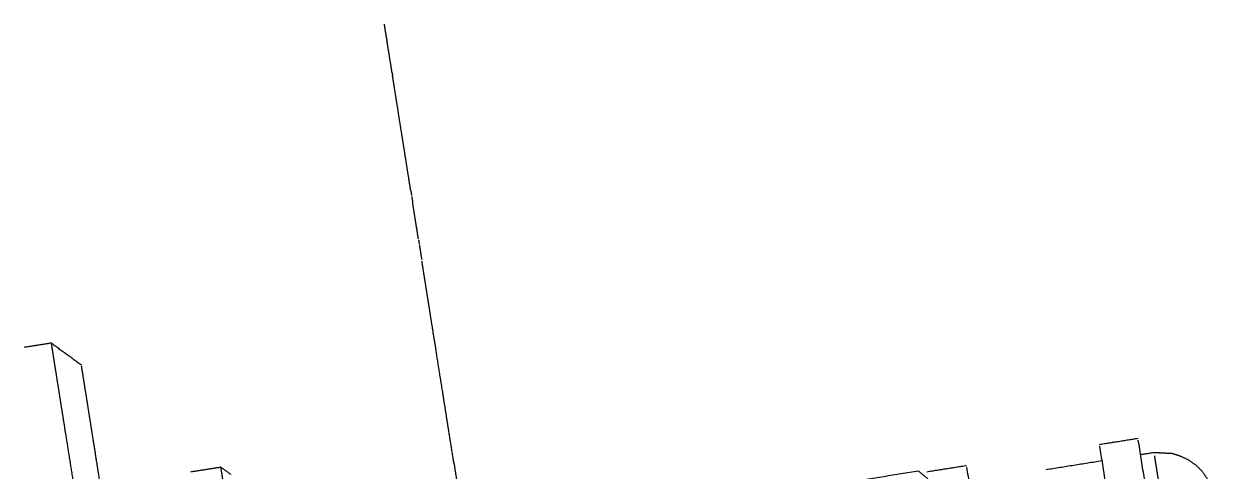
# Model space of a CAD drawing. Header units: inches. Extents: x 5516 to 5996, y -2506 to -2249.
# Drawn here: x 5678.48 to 5683.92, y -2465.85 to -2463.82 of the extents above; entities that cross this region are included whole.
import ezdxf

# ---------------------------------------------------------------- set-up
doc = ezdxf.new("R2010")
doc.units = ezdxf.units.IN
doc.header["$LTSCALE"] = 12
doc.header["$MEASUREMENT"] = 0
doc.layers.add('Make2D$Visible$DARK GREEN', color=98, linetype='Continuous', true_color=0x006300)

msp = doc.modelspace()

# ---------------------------------------------------------------- linework, layer by layer
at = {"layer": 'Make2D$Visible$DARK GREEN'}
for points in [[(5680.11481, -2463.8451), (5680.11158, -2463.82472)], [(5680.12256, -2463.89402), (5680.12321, -2463.8981)], [(5680.14516, -2464.03671), (5680.14129, -2464.01225)], [(5680.14683, -2464.04727), (5680.14516, -2464.03671)], [(5680.14645, -2464.04486), (5680.14839, -2464.0571)], [(5680.21167, -2464.45662), (5680.20456, -2464.41178), (5680.19746, -2464.36693), (5680.18971, -2464.31801), (5680.18326, -2464.27724), (5680.17615, -2464.2324), (5680.16905, -2464.18755), (5680.16259, -2464.14679), (5680.15743, -2464.11417), (5680.15355, -2464.08971), (5680.15033, -2464.06933), (5680.14839, -2464.0571)], [(5680.23039, -2464.57485), (5680.22716, -2464.55447), (5680.22264, -2464.52593), (5680.21683, -2464.48924), (5680.21167, -2464.45662)], [(5680.23173, -2464.5833), (5680.23255, -2464.58846)], [(5680.23233, -2464.58708), (5680.23427, -2464.59931)], [(5680.23491, -2464.60339), (5680.23556, -2464.60747)], [(5680.23556, -2464.60747), (5680.23943, -2464.63193)], [(5680.2572, -2464.74408), (5680.25816, -2464.75016)], [(5680.26591, -2464.79908), (5680.26914, -2464.81946)], [(5680.26969, -2464.82298), (5680.28011, -2464.88877)], [(5680.30077, -2465.01923), (5680.2814, -2464.89692)], [(5678.60566, -2465.26681), (5678.48336, -2465.28618)], [(5678.74262, -2465.36631), (5678.60566, -2465.26681)], [(5678.60631, -2465.27089), (5678.60889, -2465.28719), (5678.61212, -2465.30758), (5678.61664, -2465.33612), (5678.62181, -2465.36873), (5678.62891, -2465.41357), (5678.63666, -2465.4625), (5678.64699, -2465.52773), (5678.65668, -2465.58888), (5678.6683, -2465.66226), (5678.68186, -2465.74787), (5678.69542, -2465.83349), (5678.71091, -2465.93133), (5678.7277, -2466.03733), (5678.74514, -2466.1474), (5678.76386, -2466.26563), (5678.78323, -2466.38794), (5678.8039, -2466.51839), (5678.82585, -2466.65701), (5678.84845, -2466.79969), (5678.8717, -2466.94646), (5678.89559, -2467.0973), (5678.92141, -2467.26038), (5678.9466, -2467.41937), (5678.97372, -2467.5906), (5679.00084, -2467.76183), (5679.02925, -2467.94121), (5679.05766, -2468.12059), (5679.08736, -2468.30812), (5679.11706, -2468.49565), (5679.14741, -2468.68726), (5679.17841, -2468.88295), (5679.2094, -2469.07864), (5679.24104, -2469.2784), (5679.27397, -2469.48632), (5679.30561, -2469.68609), (5679.33789, -2469.88993), (5679.37083, -2470.09784), (5679.40376, -2470.30576), (5679.43669, -2470.51368), (5679.46962, -2470.7216), (5679.50255, -2470.92952)], [(5679.62078, -2470.91079), (5679.58785, -2470.70287), (5679.55492, -2470.49496), (5679.52134, -2470.28296), (5679.48905, -2470.07912), (5679.45612, -2469.8712), (5679.42384, -2469.66736), (5679.39155, -2469.46352), (5679.35862, -2469.2556), (5679.32763, -2469.05991), (5679.29599, -2468.86015), (5679.26499, -2468.66446), (5679.23465, -2468.47285), (5679.20559, -2468.28939), (5679.17589, -2468.10186), (5679.14748, -2467.92248), (5679.11906, -2467.7431), (5679.09194, -2467.57187), (5679.06483, -2467.40065), (5679.03964, -2467.24165), (5679.01446, -2467.08265), (5678.99057, -2466.93181), (5678.96797, -2466.78912), (5678.94537, -2466.64643), (5678.92471, -2466.51598), (5678.90469, -2466.38959), (5678.88596, -2466.27137), (5678.86724, -2466.15314), (5678.8511, -2466.05122), (5678.83495, -2465.9493), (5678.82075, -2465.85961), (5678.80783, -2465.77807), (5678.79557, -2465.70061), (5678.78459, -2465.63131), (5678.77426, -2465.56608), (5678.76651, -2465.51715), (5678.75876, -2465.46823), (5678.7536, -2465.43562), (5678.74908, -2465.40708), (5678.74585, -2465.3867), (5678.74326, -2465.37039)], [(5683.34201, -2465.7244), (5683.51731, -2465.69664)], [(5683.3433, -2465.73256), (5683.3956, -2466.06278)], [(5683.57091, -2466.03502), (5683.5186, -2465.70479)], [(5683.87909, -2466.1074), (5686.16618, -2465.74516)], [(5680.4254, -2465.80605), (5680.44412, -2465.92428)], [(5683.10087, -2465.83782), (5683.35363, -2465.79779)], [(5683.52893, -2465.77002), (5683.59009, -2465.76034), (5683.62807, -2465.76268), (5683.67013, -2465.76437), (5683.70533, -2465.77552), (5683.74589, -2465.79417), (5683.77895, -2465.81818), (5683.80858, -2465.84692), (5683.8307, -2465.88103), (5683.84874, -2465.91579), (5683.85584, -2465.96063)], [(5683.66176, -2466.21286), (5683.65143, -2466.14763), (5683.64174, -2466.08648), (5683.63206, -2466.02533), (5683.62366, -2465.97233), (5683.61656, -2465.92749), (5683.60946, -2465.88264), (5683.60365, -2465.84595), (5683.59913, -2465.81741), (5683.59525, -2465.79295), (5683.59267, -2465.77664)], [(5679.23682, -2465.84804), (5679.37136, -2465.82673)], [(5679.41859, -2465.86104), (5679.37136, -2465.82673)], [(5679.37136, -2465.82673), (5679.37394, -2465.84303), (5679.37717, -2465.86342), (5679.38169, -2465.89196), (5679.38686, -2465.92457), (5679.39396, -2465.96942), (5679.40235, -2466.02241), (5679.41204, -2466.08357), (5679.42302, -2466.15287), (5679.43464, -2466.22626), (5679.44755, -2466.30779)], [(5682.52535, -2465.84539), (5682.21144, -2465.89511)], [(5682.5685, -2465.88035), (5682.52535, -2465.84539)], [(5682.56334, -2465.84773), (5682.74272, -2465.81932)], [(5682.79631, -2466.1577), (5682.74401, -2465.82748)]]:
    msp.add_open_spline(points, degree=1, dxfattribs=at)
for points, knots in [([(5680.11546, -2463.84918), (5680.11417, -2463.84102), (5680.11394, -2463.83962)], [22.6, 22.6, 23, 23.1144735, 23.1144735]), ([(5680.12258, -2463.89416), (5680.11998, -2463.87772), (5680.11739, -2463.86141), (5680.11546, -2463.84918)], [20.4958394, 20.4958394, 21, 22, 23, 23]), ([(5680.14129, -2464.01225), (5680.13677, -2463.98371), (5680.1316, -2463.9511), (5680.12708, -2463.92256), (5680.12514, -2463.91033), (5680.12321, -2463.8981)], [3.125, 3.125, 4, 5, 6, 7, 8, 8]), ([(5680.23039, -2464.5748), (5680.23104, -2464.57893), (5680.23233, -2464.58708)], [5.79762687, 5.79762687, 6, 6.5, 6.5]), ([(5680.25751, -2464.74608), (5680.25558, -2464.73385), (5680.25299, -2464.71754), (5680.24912, -2464.69308), (5680.24395, -2464.66047), (5680.23925, -2464.63076)], [2, 2, 3, 4, 5, 6, 6.8096071, 6.8096071]), ([(5680.26526, -2464.795), (5680.26268, -2464.77869), (5680.25945, -2464.75831), (5680.25836, -2464.75144)], [1, 1, 2, 3, 3.2807853, 3.2807853]), ([(5680.304, -2465.03961), (5680.30077, -2465.01923), (5680.29996, -2465.01409)], [0, 0, 1, 1.3149482, 1.3149482]), ([(5680.4254, -2465.80605), (5680.42217, -2465.78567), (5680.40538, -2465.67967), (5680.38988, -2465.58183), (5680.37503, -2465.48806), (5680.36212, -2465.40652), (5680.35049, -2465.33314), (5680.33952, -2465.26384), (5680.32919, -2465.19861), (5680.32079, -2465.14561), (5680.31369, -2465.10076), (5680.30852, -2465.06815), (5680.304, -2465.03961)], [15.8214286, 15.8214286, 16, 17, 18, 19, 20, 21, 22, 23, 24, 25, 26, 27, 27])]:
    msp.add_open_spline(points, degree=1, knots=knots, dxfattribs=at)

doc.saveas('drawing.dxf')
